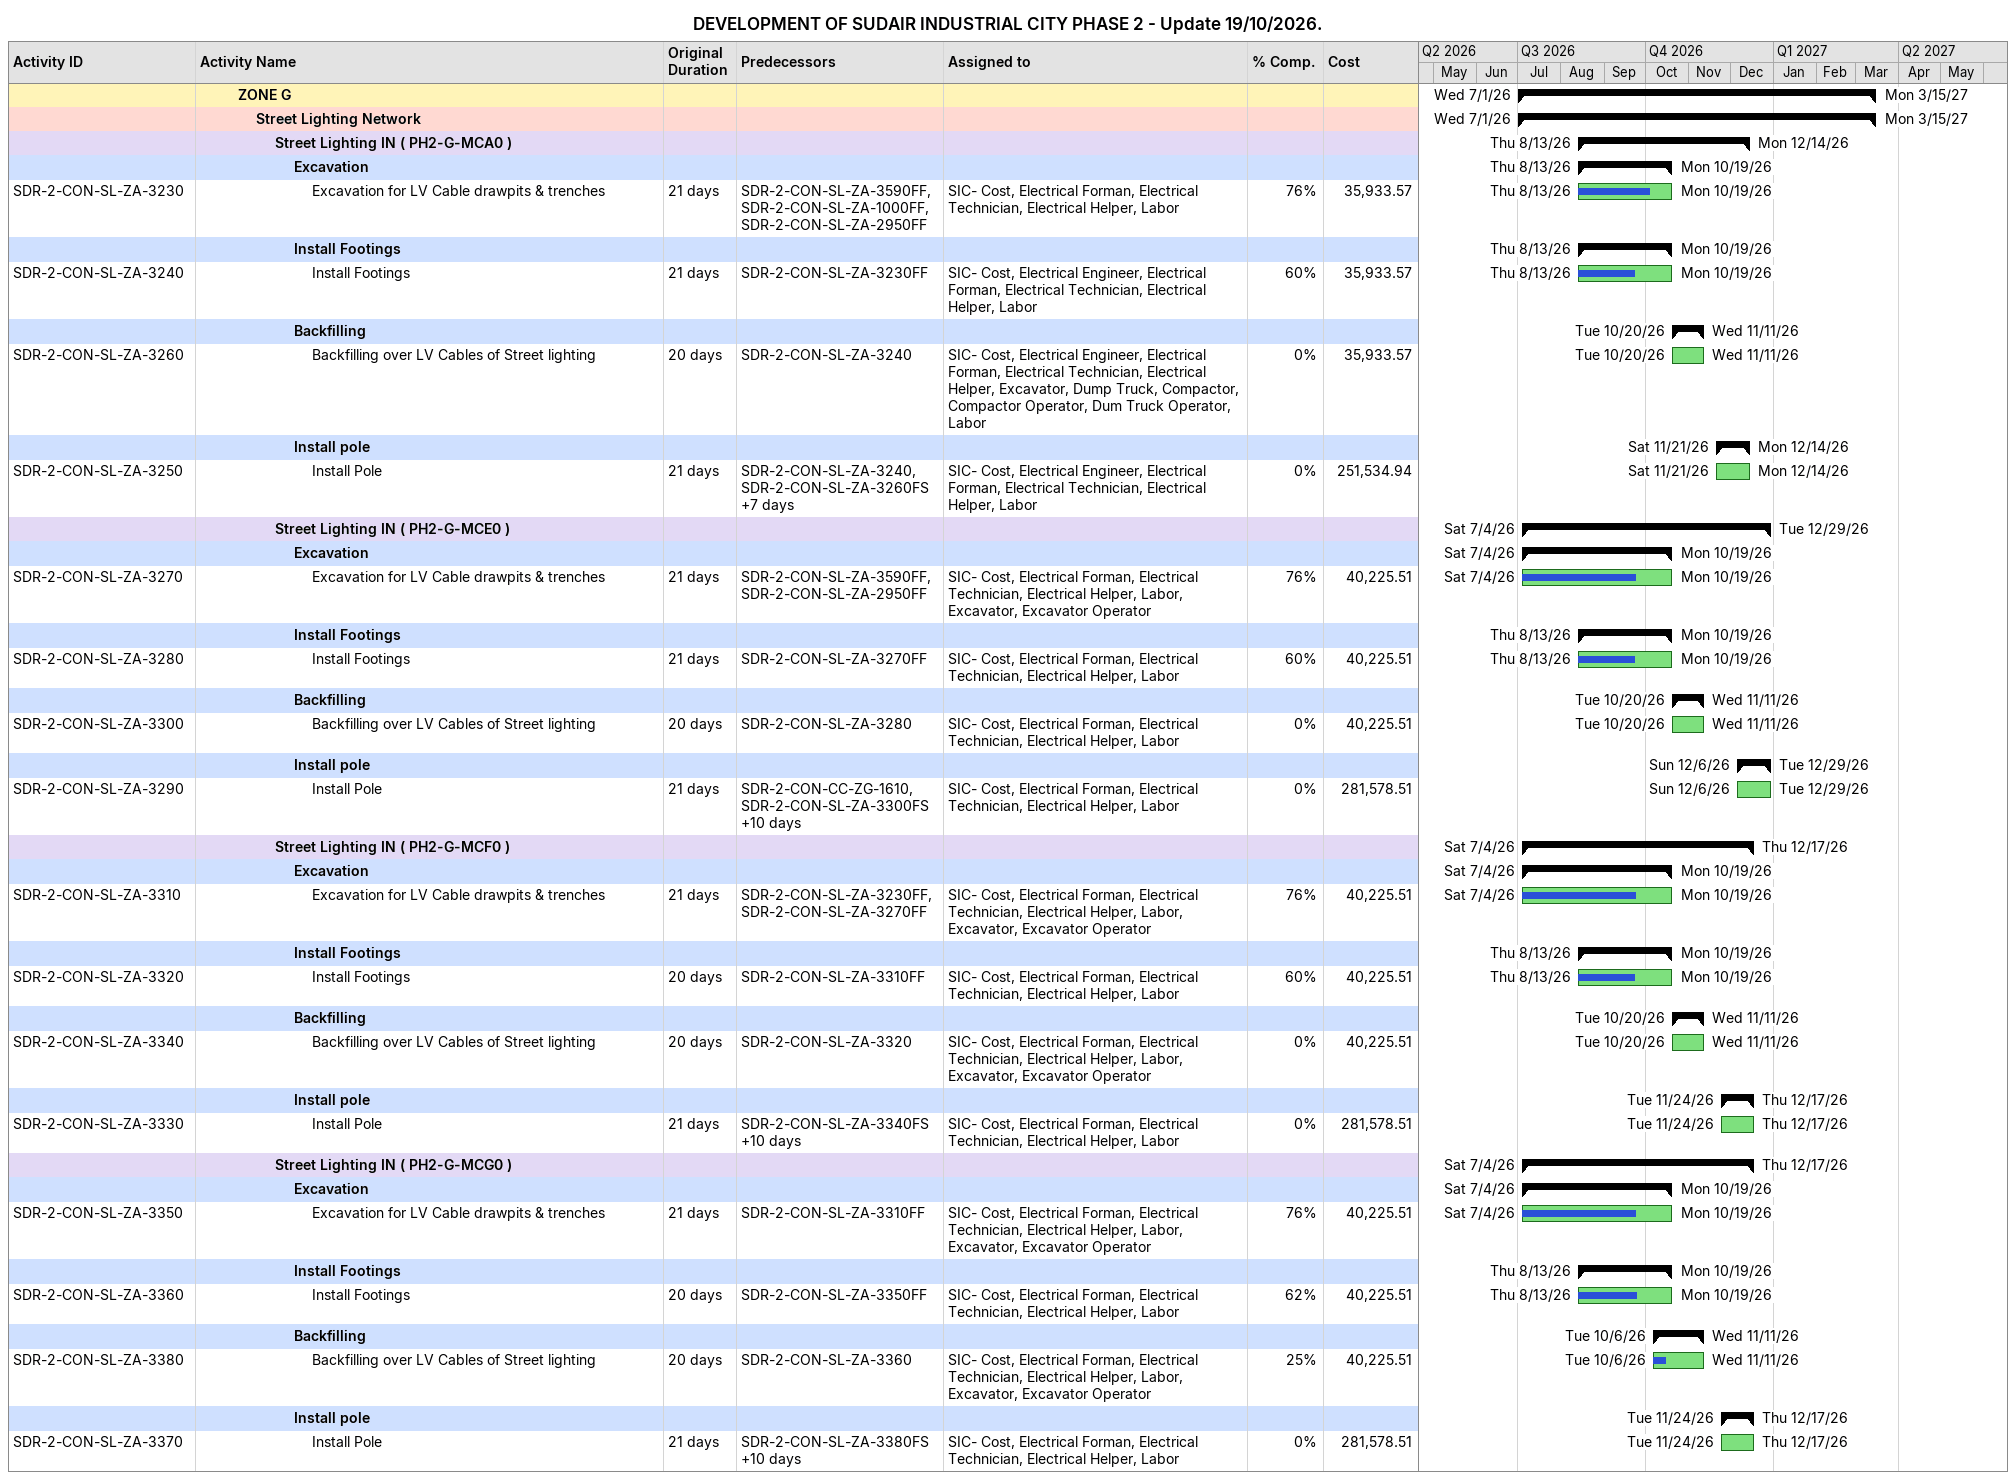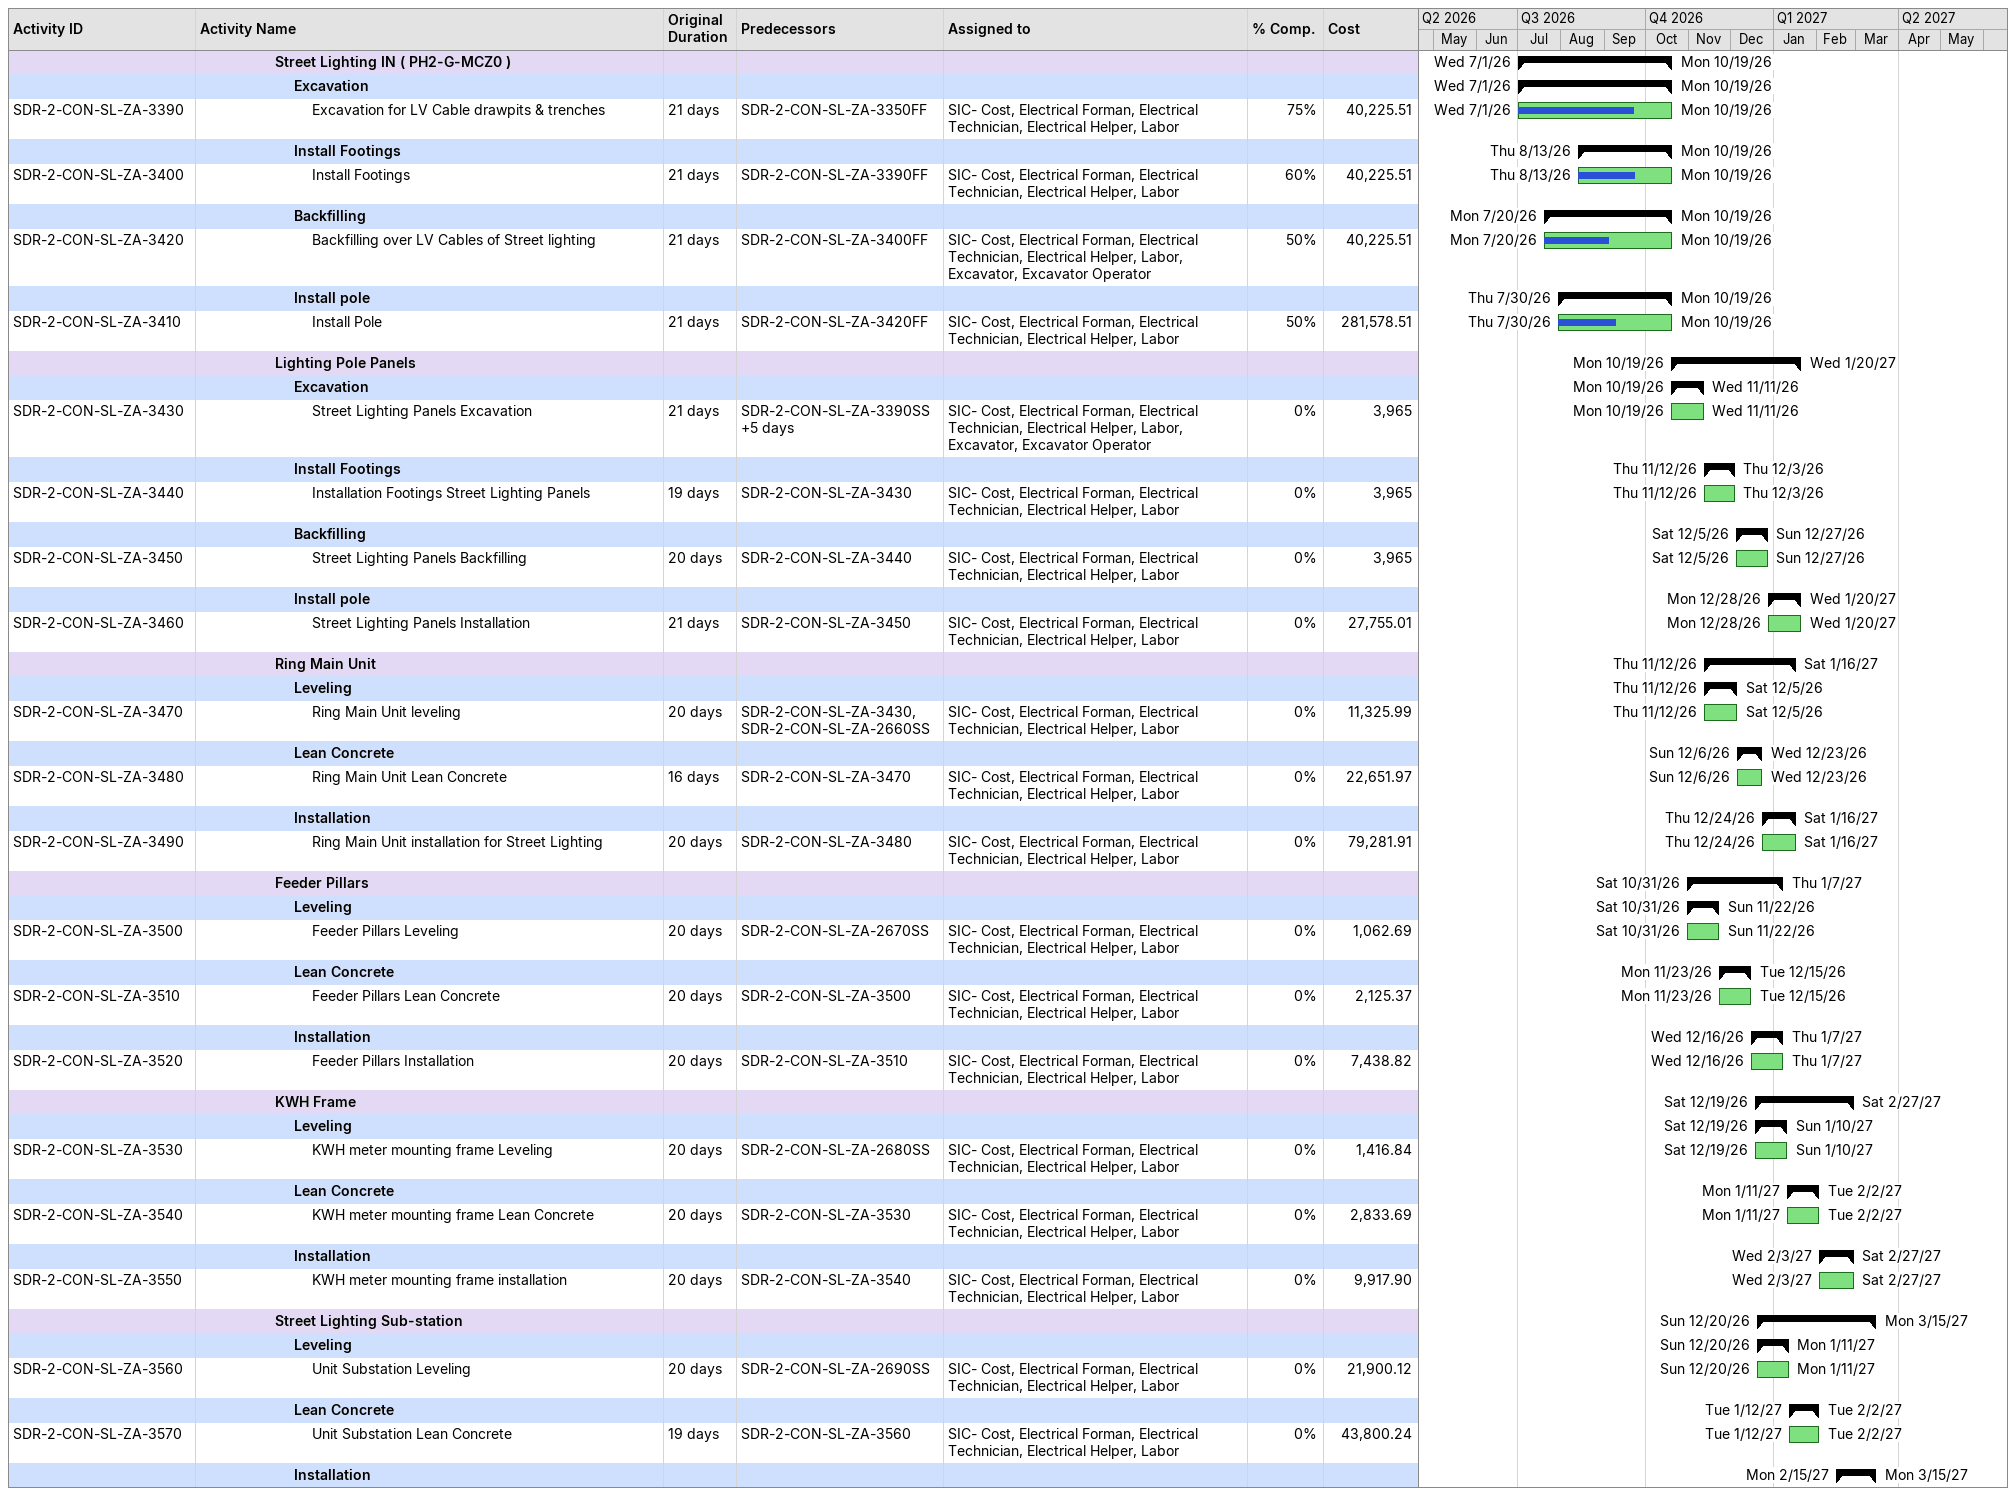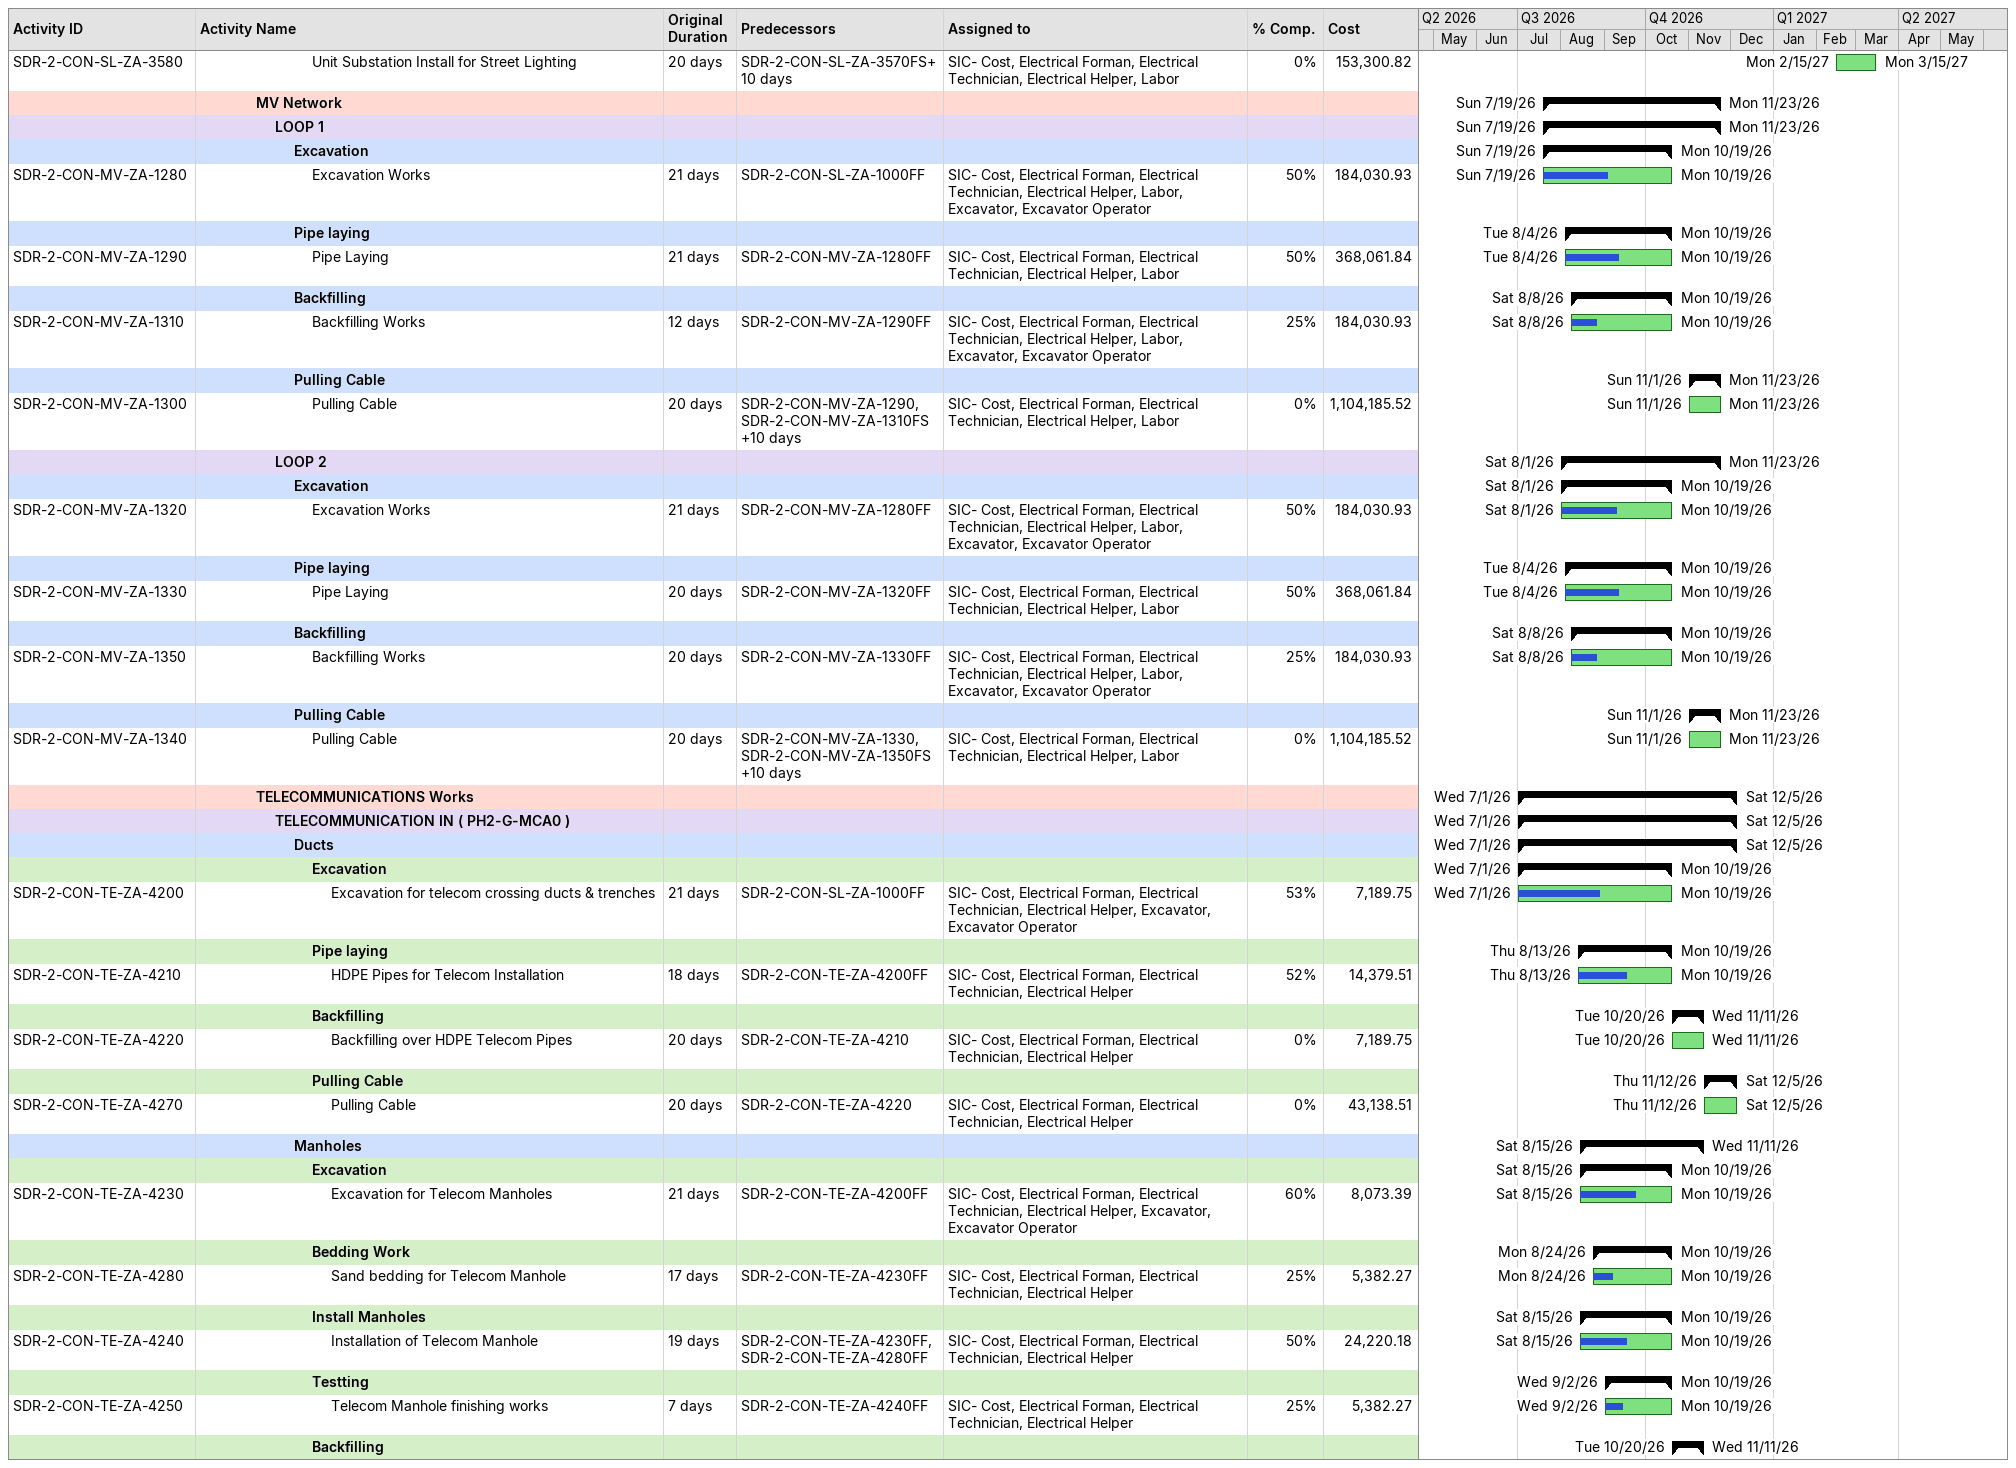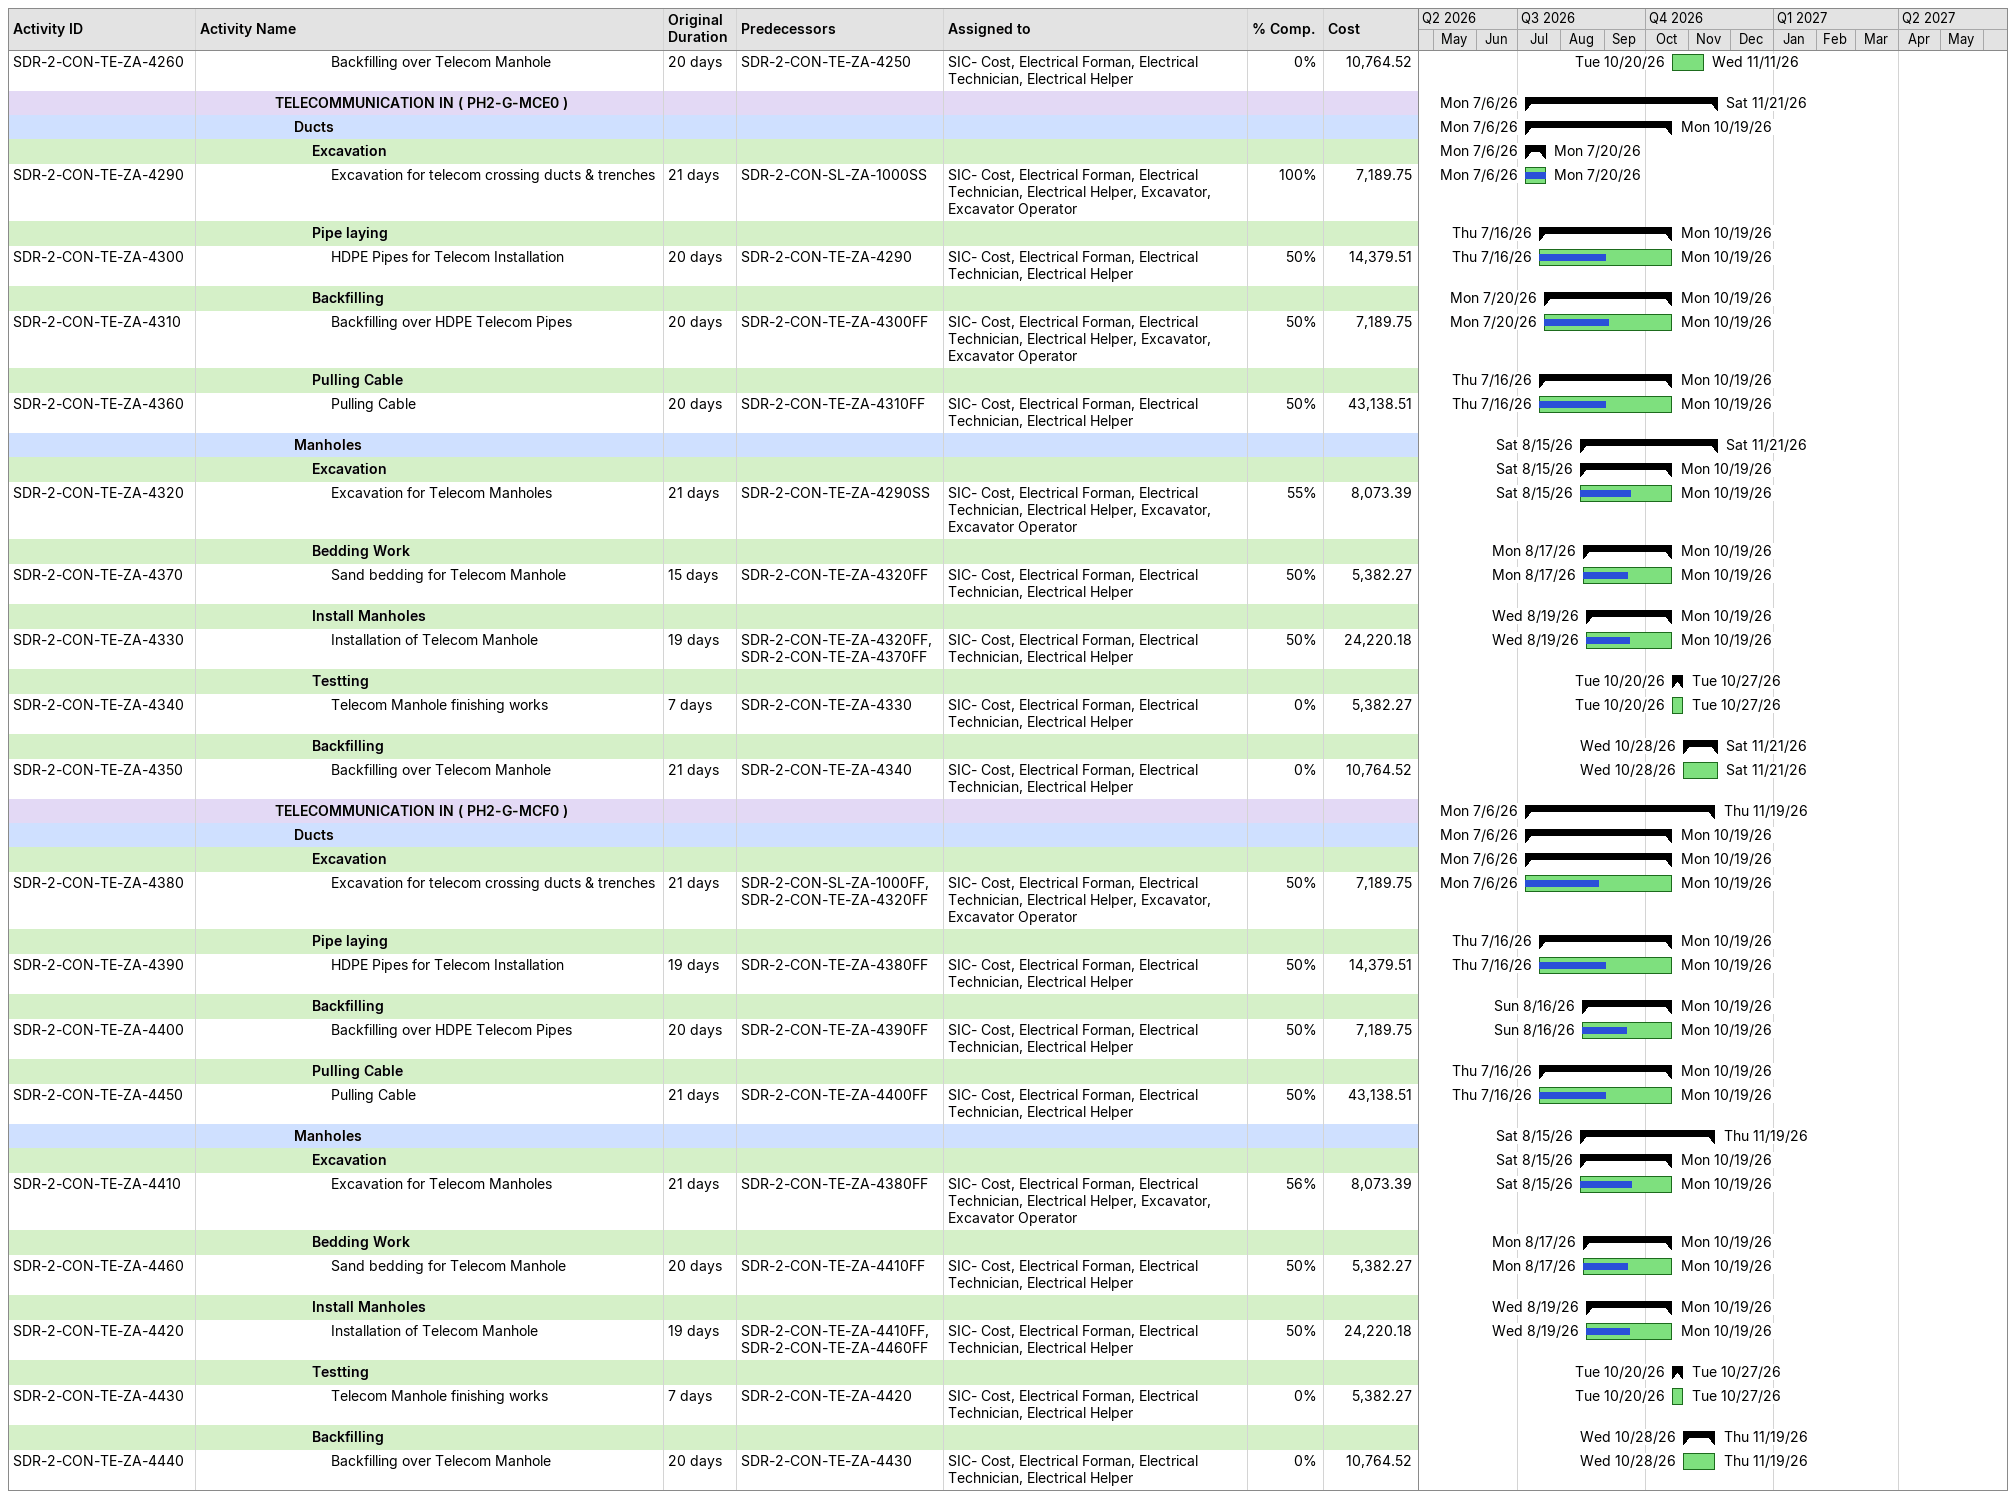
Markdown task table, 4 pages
DEVELOPMENT OF SUDAIR INDUSTRIAL CITY PHASE 2 - Update 19/10/2026.

| ID | Level | Task | Original duration | Start | Finish | Predecessors | Resources | % complete | Cost |
|---|---|---|---|---|---|---|---|---|---|
|  | 3 | **ZONE G** |  | 2026-07-01 | 2027-03-15 |  |  |  |  |
|  | 4 | **Street Lighting Network** |  | 2026-07-01 | 2027-03-15 |  |  |  |  |
|  | 5 | **Street Lighting IN ( PH2-G-MCA0 )** |  | 2026-08-13 | 2026-12-14 |  |  |  |  |
|  | 6 | **Excavation** |  | 2026-08-13 | 2026-10-19 |  |  |  |  |
| SDR-2-CON-SL-ZA-3230 | 7 | Excavation for LV Cable drawpits & trenches | 21d | 2026-08-13 | 2026-10-19 | SDR-2-CON-SL-ZA-3590FF, SDR-2-CON-SL-ZA-1000FF, SDR-2-CON-SL-ZA-2950FF | SIC- Cost, Electrical Forman, Electrical Technician, Electrical Helper, Labor | 76 | 35933.57 |
|  | 6 | **Install Footings** |  | 2026-08-13 | 2026-10-19 |  |  |  |  |
| SDR-2-CON-SL-ZA-3240 | 7 | Install Footings | 21d | 2026-08-13 | 2026-10-19 | SDR-2-CON-SL-ZA-3230FF | SIC- Cost, Electrical Engineer, Electrical Forman, Electrical Technician, Electrical Helper, Labor | 60 | 35933.57 |
|  | 6 | **Backfilling** |  | 2026-10-20 | 2026-11-11 |  |  |  |  |
| SDR-2-CON-SL-ZA-3260 | 7 | Backfilling over LV Cables of Street lighting | 20d | 2026-10-20 | 2026-11-11 | SDR-2-CON-SL-ZA-3240 | SIC- Cost, Electrical Engineer, Electrical Forman, Electrical Technician, Electrical Helper, Excavator, Dump Truck, Compactor, Compactor Operator, Dum Truck Operator, Labor | 0 | 35933.57 |
|  | 6 | **Install pole** |  | 2026-11-21 | 2026-12-14 |  |  |  |  |
| SDR-2-CON-SL-ZA-3250 | 7 | Install Pole | 21d | 2026-11-21 | 2026-12-14 | SDR-2-CON-SL-ZA-3240, SDR-2-CON-SL-ZA-3260FS+7d | SIC- Cost, Electrical Engineer, Electrical Forman, Electrical Technician, Electrical Helper, Labor | 0 | 251534.94 |
|  | 5 | **Street Lighting IN ( PH2-G-MCE0 )** |  | 2026-07-04 | 2026-12-29 |  |  |  |  |
|  | 6 | **Excavation** |  | 2026-07-04 | 2026-10-19 |  |  |  |  |
| SDR-2-CON-SL-ZA-3270 | 7 | Excavation for LV Cable drawpits & trenches | 21d | 2026-07-04 | 2026-10-19 | SDR-2-CON-SL-ZA-3590FF, SDR-2-CON-SL-ZA-2950FF | SIC- Cost, Electrical Forman, Electrical Technician, Electrical Helper, Labor, Excavator, Excavator Operator | 76 | 40225.51 |
|  | 6 | **Install Footings** |  | 2026-08-13 | 2026-10-19 |  |  |  |  |
| SDR-2-CON-SL-ZA-3280 | 7 | Install Footings | 21d | 2026-08-13 | 2026-10-19 | SDR-2-CON-SL-ZA-3270FF | SIC- Cost, Electrical Forman, Electrical Technician, Electrical Helper, Labor | 60 | 40225.51 |
|  | 6 | **Backfilling** |  | 2026-10-20 | 2026-11-11 |  |  |  |  |
| SDR-2-CON-SL-ZA-3300 | 7 | Backfilling over LV Cables of Street lighting | 20d | 2026-10-20 | 2026-11-11 | SDR-2-CON-SL-ZA-3280 | SIC- Cost, Electrical Forman, Electrical Technician, Electrical Helper, Labor | 0 | 40225.51 |
|  | 6 | **Install pole** |  | 2026-12-06 | 2026-12-29 |  |  |  |  |
| SDR-2-CON-SL-ZA-3290 | 7 | Install Pole | 21d | 2026-12-06 | 2026-12-29 | SDR-2-CON-CC-ZG-1610, SDR-2-CON-SL-ZA-3300FS+10d | SIC- Cost, Electrical Forman, Electrical Technician, Electrical Helper, Labor | 0 | 281578.51 |
|  | 5 | **Street Lighting IN ( PH2-G-MCF0 )** |  | 2026-07-04 | 2026-12-17 |  |  |  |  |
|  | 6 | **Excavation** |  | 2026-07-04 | 2026-10-19 |  |  |  |  |
| SDR-2-CON-SL-ZA-3310 | 7 | Excavation for LV Cable drawpits & trenches | 21d | 2026-07-04 | 2026-10-19 | SDR-2-CON-SL-ZA-3230FF, SDR-2-CON-SL-ZA-3270FF | SIC- Cost, Electrical Forman, Electrical Technician, Electrical Helper, Labor, Excavator, Excavator Operator | 76 | 40225.51 |
|  | 6 | **Install Footings** |  | 2026-08-13 | 2026-10-19 |  |  |  |  |
| SDR-2-CON-SL-ZA-3320 | 7 | Install Footings | 20d | 2026-08-13 | 2026-10-19 | SDR-2-CON-SL-ZA-3310FF | SIC- Cost, Electrical Forman, Electrical Technician, Electrical Helper, Labor | 60 | 40225.51 |
|  | 6 | **Backfilling** |  | 2026-10-20 | 2026-11-11 |  |  |  |  |
| SDR-2-CON-SL-ZA-3340 | 7 | Backfilling over LV Cables of Street lighting | 20d | 2026-10-20 | 2026-11-11 | SDR-2-CON-SL-ZA-3320 | SIC- Cost, Electrical Forman, Electrical Technician, Electrical Helper, Labor, Excavator, Excavator Operator | 0 | 40225.51 |
|  | 6 | **Install pole** |  | 2026-11-24 | 2026-12-17 |  |  |  |  |
| SDR-2-CON-SL-ZA-3330 | 7 | Install Pole | 21d | 2026-11-24 | 2026-12-17 | SDR-2-CON-SL-ZA-3340FS+10d | SIC- Cost, Electrical Forman, Electrical Technician, Electrical Helper, Labor | 0 | 281578.51 |
|  | 5 | **Street Lighting IN ( PH2-G-MCG0 )** |  | 2026-07-04 | 2026-12-17 |  |  |  |  |
|  | 6 | **Excavation** |  | 2026-07-04 | 2026-10-19 |  |  |  |  |
| SDR-2-CON-SL-ZA-3350 | 7 | Excavation for LV Cable drawpits & trenches | 21d | 2026-07-04 | 2026-10-19 | SDR-2-CON-SL-ZA-3310FF | SIC- Cost, Electrical Forman, Electrical Technician, Electrical Helper, Labor, Excavator, Excavator Operator | 76 | 40225.51 |
|  | 6 | **Install Footings** |  | 2026-08-13 | 2026-10-19 |  |  |  |  |
| SDR-2-CON-SL-ZA-3360 | 7 | Install Footings | 20d | 2026-08-13 | 2026-10-19 | SDR-2-CON-SL-ZA-3350FF | SIC- Cost, Electrical Forman, Electrical Technician, Electrical Helper, Labor | 62 | 40225.51 |
|  | 6 | **Backfilling** |  | 2026-10-06 | 2026-11-11 |  |  |  |  |
| SDR-2-CON-SL-ZA-3380 | 7 | Backfilling over LV Cables of Street lighting | 20d | 2026-10-06 | 2026-11-11 | SDR-2-CON-SL-ZA-3360 | SIC- Cost, Electrical Forman, Electrical Technician, Electrical Helper, Labor, Excavator, Excavator Operator | 25 | 40225.51 |
|  | 6 | **Install pole** |  | 2026-11-24 | 2026-12-17 |  |  |  |  |
| SDR-2-CON-SL-ZA-3370 | 7 | Install Pole | 21d | 2026-11-24 | 2026-12-17 | SDR-2-CON-SL-ZA-3380FS+10d | SIC- Cost, Electrical Forman, Electrical Technician, Electrical Helper, Labor | 0 | 281578.51 |
|  | 5 | **Street Lighting IN ( PH2-G-MCZ0 )** |  | 2026-07-01 | 2026-10-19 |  |  |  |  |
|  | 6 | **Excavation** |  | 2026-07-01 | 2026-10-19 |  |  |  |  |
| SDR-2-CON-SL-ZA-3390 | 7 | Excavation for LV Cable drawpits & trenches | 21d | 2026-07-01 | 2026-10-19 | SDR-2-CON-SL-ZA-3350FF | SIC- Cost, Electrical Forman, Electrical Technician, Electrical Helper, Labor | 75 | 40225.51 |
|  | 6 | **Install Footings** |  | 2026-08-13 | 2026-10-19 |  |  |  |  |
| SDR-2-CON-SL-ZA-3400 | 7 | Install Footings | 21d | 2026-08-13 | 2026-10-19 | SDR-2-CON-SL-ZA-3390FF | SIC- Cost, Electrical Forman, Electrical Technician, Electrical Helper, Labor | 60 | 40225.51 |
|  | 6 | **Backfilling** |  | 2026-07-20 | 2026-10-19 |  |  |  |  |
| SDR-2-CON-SL-ZA-3420 | 7 | Backfilling over LV Cables of Street lighting | 21d | 2026-07-20 | 2026-10-19 | SDR-2-CON-SL-ZA-3400FF | SIC- Cost, Electrical Forman, Electrical Technician, Electrical Helper, Labor, Excavator, Excavator Operator | 50 | 40225.51 |
|  | 6 | **Install pole** |  | 2026-07-30 | 2026-10-19 |  |  |  |  |
| SDR-2-CON-SL-ZA-3410 | 7 | Install Pole | 21d | 2026-07-30 | 2026-10-19 | SDR-2-CON-SL-ZA-3420FF | SIC- Cost, Electrical Forman, Electrical Technician, Electrical Helper, Labor | 50 | 281578.51 |
|  | 5 | **Lighting Pole Panels** |  | 2026-10-19 | 2027-01-20 |  |  |  |  |
|  | 6 | **Excavation** |  | 2026-10-19 | 2026-11-11 |  |  |  |  |
| SDR-2-CON-SL-ZA-3430 | 7 | Street Lighting Panels Excavation | 21d | 2026-10-19 | 2026-11-11 | SDR-2-CON-SL-ZA-3390SS+5d | SIC- Cost, Electrical Forman, Electrical Technician, Electrical Helper, Labor, Excavator, Excavator Operator | 0 | 3965 |
|  | 6 | **Install Footings** |  | 2026-11-12 | 2026-12-03 |  |  |  |  |
| SDR-2-CON-SL-ZA-3440 | 7 | Installation Footings Street Lighting Panels | 19d | 2026-11-12 | 2026-12-03 | SDR-2-CON-SL-ZA-3430 | SIC- Cost, Electrical Forman, Electrical Technician, Electrical Helper, Labor | 0 | 3965 |
|  | 6 | **Backfilling** |  | 2026-12-05 | 2026-12-27 |  |  |  |  |
| SDR-2-CON-SL-ZA-3450 | 7 | Street Lighting Panels Backfilling | 20d | 2026-12-05 | 2026-12-27 | SDR-2-CON-SL-ZA-3440 | SIC- Cost, Electrical Forman, Electrical Technician, Electrical Helper, Labor | 0 | 3965 |
|  | 6 | **Install pole** |  | 2026-12-28 | 2027-01-20 |  |  |  |  |
| SDR-2-CON-SL-ZA-3460 | 7 | Street Lighting Panels Installation | 21d | 2026-12-28 | 2027-01-20 | SDR-2-CON-SL-ZA-3450 | SIC- Cost, Electrical Forman, Electrical Technician, Electrical Helper, Labor | 0 | 27755.01 |
|  | 5 | **Ring Main Unit** |  | 2026-11-12 | 2027-01-16 |  |  |  |  |
|  | 6 | **Leveling** |  | 2026-11-12 | 2026-12-05 |  |  |  |  |
| SDR-2-CON-SL-ZA-3470 | 7 | Ring Main Unit leveling | 20d | 2026-11-12 | 2026-12-05 | SDR-2-CON-SL-ZA-3430, SDR-2-CON-SL-ZA-2660SS | SIC- Cost, Electrical Forman, Electrical Technician, Electrical Helper, Labor | 0 | 11325.99 |
|  | 6 | **Lean Concrete** |  | 2026-12-06 | 2026-12-23 |  |  |  |  |
| SDR-2-CON-SL-ZA-3480 | 7 | Ring Main Unit Lean Concrete | 16d | 2026-12-06 | 2026-12-23 | SDR-2-CON-SL-ZA-3470 | SIC- Cost, Electrical Forman, Electrical Technician, Electrical Helper, Labor | 0 | 22651.97 |
|  | 6 | **Installation** |  | 2026-12-24 | 2027-01-16 |  |  |  |  |
| SDR-2-CON-SL-ZA-3490 | 7 | Ring Main Unit installation for Street Lighting | 20d | 2026-12-24 | 2027-01-16 | SDR-2-CON-SL-ZA-3480 | SIC- Cost, Electrical Forman, Electrical Technician, Electrical Helper, Labor | 0 | 79281.91 |
|  | 5 | **Feeder Pillars** |  | 2026-10-31 | 2027-01-07 |  |  |  |  |
|  | 6 | **Leveling** |  | 2026-10-31 | 2026-11-22 |  |  |  |  |
| SDR-2-CON-SL-ZA-3500 | 7 | Feeder Pillars Leveling | 20d | 2026-10-31 | 2026-11-22 | SDR-2-CON-SL-ZA-2670SS | SIC- Cost, Electrical Forman, Electrical Technician, Electrical Helper, Labor | 0 | 1062.69 |
|  | 6 | **Lean Concrete** |  | 2026-11-23 | 2026-12-15 |  |  |  |  |
| SDR-2-CON-SL-ZA-3510 | 7 | Feeder Pillars Lean Concrete | 20d | 2026-11-23 | 2026-12-15 | SDR-2-CON-SL-ZA-3500 | SIC- Cost, Electrical Forman, Electrical Technician, Electrical Helper, Labor | 0 | 2125.37 |
|  | 6 | **Installation** |  | 2026-12-16 | 2027-01-07 |  |  |  |  |
| SDR-2-CON-SL-ZA-3520 | 7 | Feeder Pillars Installation | 20d | 2026-12-16 | 2027-01-07 | SDR-2-CON-SL-ZA-3510 | SIC- Cost, Electrical Forman, Electrical Technician, Electrical Helper, Labor | 0 | 7438.82 |
|  | 5 | **KWH Frame** |  | 2026-12-19 | 2027-02-27 |  |  |  |  |
|  | 6 | **Leveling** |  | 2026-12-19 | 2027-01-10 |  |  |  |  |
| SDR-2-CON-SL-ZA-3530 | 7 | KWH meter mounting frame Leveling | 20d | 2026-12-19 | 2027-01-10 | SDR-2-CON-SL-ZA-2680SS | SIC- Cost, Electrical Forman, Electrical Technician, Electrical Helper, Labor | 0 | 1416.84 |
|  | 6 | **Lean Concrete** |  | 2027-01-11 | 2027-02-02 |  |  |  |  |
| SDR-2-CON-SL-ZA-3540 | 7 | KWH meter mounting frame Lean Concrete | 20d | 2027-01-11 | 2027-02-02 | SDR-2-CON-SL-ZA-3530 | SIC- Cost, Electrical Forman, Electrical Technician, Electrical Helper, Labor | 0 | 2833.69 |
|  | 6 | **Installation** |  | 2027-02-03 | 2027-02-27 |  |  |  |  |
| SDR-2-CON-SL-ZA-3550 | 7 | KWH meter mounting frame installation | 20d | 2027-02-03 | 2027-02-27 | SDR-2-CON-SL-ZA-3540 | SIC- Cost, Electrical Forman, Electrical Technician, Electrical Helper, Labor | 0 | 9917.90 |
|  | 5 | **Street Lighting Sub-station** |  | 2026-12-20 | 2027-03-15 |  |  |  |  |
|  | 6 | **Leveling** |  | 2026-12-20 | 2027-01-11 |  |  |  |  |
| SDR-2-CON-SL-ZA-3560 | 7 | Unit Substation Leveling | 20d | 2026-12-20 | 2027-01-11 | SDR-2-CON-SL-ZA-2690SS | SIC- Cost, Electrical Forman, Electrical Technician, Electrical Helper, Labor | 0 | 21900.12 |
|  | 6 | **Lean Concrete** |  | 2027-01-12 | 2027-02-02 |  |  |  |  |
| SDR-2-CON-SL-ZA-3570 | 7 | Unit Substation Lean Concrete | 19d | 2027-01-12 | 2027-02-02 | SDR-2-CON-SL-ZA-3560 | SIC- Cost, Electrical Forman, Electrical Technician, Electrical Helper, Labor | 0 | 43800.24 |
|  | 6 | **Installation** |  | 2027-02-15 | 2027-03-15 |  |  |  |  |
| SDR-2-CON-SL-ZA-3580 | 7 | Unit Substation Install for Street Lighting | 20d | 2027-02-15 | 2027-03-15 | SDR-2-CON-SL-ZA-3570FS+10d | SIC- Cost, Electrical Forman, Electrical Technician, Electrical Helper, Labor | 0 | 153300.82 |
|  | 4 | **MV Network** |  | 2026-07-19 | 2026-11-23 |  |  |  |  |
|  | 5 | **LOOP 1** |  | 2026-07-19 | 2026-11-23 |  |  |  |  |
|  | 6 | **Excavation** |  | 2026-07-19 | 2026-10-19 |  |  |  |  |
| SDR-2-CON-MV-ZA-1280 | 7 | Excavation Works | 21d | 2026-07-19 | 2026-10-19 | SDR-2-CON-SL-ZA-1000FF | SIC- Cost, Electrical Forman, Electrical Technician, Electrical Helper, Labor, Excavator, Excavator Operator | 50 | 184030.93 |
|  | 6 | **Pipe laying** |  | 2026-08-04 | 2026-10-19 |  |  |  |  |
| SDR-2-CON-MV-ZA-1290 | 7 | Pipe Laying | 21d | 2026-08-04 | 2026-10-19 | SDR-2-CON-MV-ZA-1280FF | SIC- Cost, Electrical Forman, Electrical Technician, Electrical Helper, Labor | 50 | 368061.84 |
|  | 6 | **Backfilling** |  | 2026-08-08 | 2026-10-19 |  |  |  |  |
| SDR-2-CON-MV-ZA-1310 | 7 | Backfilling Works | 12d | 2026-08-08 | 2026-10-19 | SDR-2-CON-MV-ZA-1290FF | SIC- Cost, Electrical Forman, Electrical Technician, Electrical Helper, Labor, Excavator, Excavator Operator | 25 | 184030.93 |
|  | 6 | **Pulling Cable** |  | 2026-11-01 | 2026-11-23 |  |  |  |  |
| SDR-2-CON-MV-ZA-1300 | 7 | Pulling Cable | 20d | 2026-11-01 | 2026-11-23 | SDR-2-CON-MV-ZA-1290, SDR-2-CON-MV-ZA-1310FS+10d | SIC- Cost, Electrical Forman, Electrical Technician, Electrical Helper, Labor | 0 | 1104185.52 |
|  | 5 | **LOOP 2** |  | 2026-08-01 | 2026-11-23 |  |  |  |  |
|  | 6 | **Excavation** |  | 2026-08-01 | 2026-10-19 |  |  |  |  |
| SDR-2-CON-MV-ZA-1320 | 7 | Excavation Works | 21d | 2026-08-01 | 2026-10-19 | SDR-2-CON-MV-ZA-1280FF | SIC- Cost, Electrical Forman, Electrical Technician, Electrical Helper, Labor, Excavator, Excavator Operator | 50 | 184030.93 |
|  | 6 | **Pipe laying** |  | 2026-08-04 | 2026-10-19 |  |  |  |  |
| SDR-2-CON-MV-ZA-1330 | 7 | Pipe Laying | 20d | 2026-08-04 | 2026-10-19 | SDR-2-CON-MV-ZA-1320FF | SIC- Cost, Electrical Forman, Electrical Technician, Electrical Helper, Labor | 50 | 368061.84 |
|  | 6 | **Backfilling** |  | 2026-08-08 | 2026-10-19 |  |  |  |  |
| SDR-2-CON-MV-ZA-1350 | 7 | Backfilling Works | 20d | 2026-08-08 | 2026-10-19 | SDR-2-CON-MV-ZA-1330FF | SIC- Cost, Electrical Forman, Electrical Technician, Electrical Helper, Labor, Excavator, Excavator Operator | 25 | 184030.93 |
|  | 6 | **Pulling Cable** |  | 2026-11-01 | 2026-11-23 |  |  |  |  |
| SDR-2-CON-MV-ZA-1340 | 7 | Pulling Cable | 20d | 2026-11-01 | 2026-11-23 | SDR-2-CON-MV-ZA-1330, SDR-2-CON-MV-ZA-1350FS+10d | SIC- Cost, Electrical Forman, Electrical Technician, Electrical Helper, Labor | 0 | 1104185.52 |
|  | 4 | **TELECOMMUNICATIONS Works** |  | 2026-07-01 | 2026-12-05 |  |  |  |  |
|  | 5 | **TELECOMMUNICATION IN ( PH2-G-MCA0 )** |  | 2026-07-01 | 2026-12-05 |  |  |  |  |
|  | 6 | **Ducts** |  | 2026-07-01 | 2026-12-05 |  |  |  |  |
|  | 7 | **Excavation** |  | 2026-07-01 | 2026-10-19 |  |  |  |  |
| SDR-2-CON-TE-ZA-4200 | 8 | Excavation for telecom crossing ducts & trenches | 21d | 2026-07-01 | 2026-10-19 | SDR-2-CON-SL-ZA-1000FF | SIC- Cost, Electrical Forman, Electrical Technician, Electrical Helper, Excavator, Excavator Operator | 53 | 7189.75 |
|  | 7 | **Pipe laying** |  | 2026-08-13 | 2026-10-19 |  |  |  |  |
| SDR-2-CON-TE-ZA-4210 | 8 | HDPE Pipes for Telecom Installation | 18d | 2026-08-13 | 2026-10-19 | SDR-2-CON-TE-ZA-4200FF | SIC- Cost, Electrical Forman, Electrical Technician, Electrical Helper | 52 | 14379.51 |
|  | 7 | **Backfilling** |  | 2026-10-20 | 2026-11-11 |  |  |  |  |
| SDR-2-CON-TE-ZA-4220 | 8 | Backfilling over HDPE Telecom Pipes | 20d | 2026-10-20 | 2026-11-11 | SDR-2-CON-TE-ZA-4210 | SIC- Cost, Electrical Forman, Electrical Technician, Electrical Helper | 0 | 7189.75 |
|  | 7 | **Pulling Cable** |  | 2026-11-12 | 2026-12-05 |  |  |  |  |
| SDR-2-CON-TE-ZA-4270 | 8 | Pulling Cable | 20d | 2026-11-12 | 2026-12-05 | SDR-2-CON-TE-ZA-4220 | SIC- Cost, Electrical Forman, Electrical Technician, Electrical Helper | 0 | 43138.51 |
|  | 6 | **Manholes** |  | 2026-08-15 | 2026-11-11 |  |  |  |  |
|  | 7 | **Excavation** |  | 2026-08-15 | 2026-10-19 |  |  |  |  |
| SDR-2-CON-TE-ZA-4230 | 8 | Excavation for Telecom Manholes | 21d | 2026-08-15 | 2026-10-19 | SDR-2-CON-TE-ZA-4200FF | SIC- Cost, Electrical Forman, Electrical Technician, Electrical Helper, Excavator, Excavator Operator | 60 | 8073.39 |
|  | 7 | **Bedding Work** |  | 2026-08-24 | 2026-10-19 |  |  |  |  |
| SDR-2-CON-TE-ZA-4280 | 8 | Sand bedding for Telecom Manhole | 17d | 2026-08-24 | 2026-10-19 | SDR-2-CON-TE-ZA-4230FF | SIC- Cost, Electrical Forman, Electrical Technician, Electrical Helper | 25 | 5382.27 |
|  | 7 | **Install Manholes** |  | 2026-08-15 | 2026-10-19 |  |  |  |  |
| SDR-2-CON-TE-ZA-4240 | 8 | Installation of Telecom Manhole | 19d | 2026-08-15 | 2026-10-19 | SDR-2-CON-TE-ZA-4230FF, SDR-2-CON-TE-ZA-4280FF | SIC- Cost, Electrical Forman, Electrical Technician, Electrical Helper | 50 | 24220.18 |
|  | 7 | **Testting** |  | 2026-09-02 | 2026-10-19 |  |  |  |  |
| SDR-2-CON-TE-ZA-4250 | 8 | Telecom Manhole finishing works | 7d | 2026-09-02 | 2026-10-19 | SDR-2-CON-TE-ZA-4240FF | SIC- Cost, Electrical Forman, Electrical Technician, Electrical Helper | 25 | 5382.27 |
|  | 7 | **Backfilling** |  | 2026-10-20 | 2026-11-11 |  |  |  |  |
| SDR-2-CON-TE-ZA-4260 | 8 | Backfilling over Telecom Manhole | 20d | 2026-10-20 | 2026-11-11 | SDR-2-CON-TE-ZA-4250 | SIC- Cost, Electrical Forman, Electrical Technician, Electrical Helper | 0 | 10764.52 |
|  | 5 | **TELECOMMUNICATION IN ( PH2-G-MCE0 )** |  | 2026-07-06 | 2026-11-21 |  |  |  |  |
|  | 6 | **Ducts** |  | 2026-07-06 | 2026-10-19 |  |  |  |  |
|  | 7 | **Excavation** |  | 2026-07-06 | 2026-07-20 |  |  |  |  |
| SDR-2-CON-TE-ZA-4290 | 8 | Excavation for telecom crossing ducts & trenches | 21d | 2026-07-06 | 2026-07-20 | SDR-2-CON-SL-ZA-1000SS | SIC- Cost, Electrical Forman, Electrical Technician, Electrical Helper, Excavator, Excavator Operator | 100 | 7189.75 |
|  | 7 | **Pipe laying** |  | 2026-07-16 | 2026-10-19 |  |  |  |  |
| SDR-2-CON-TE-ZA-4300 | 8 | HDPE Pipes for Telecom Installation | 20d | 2026-07-16 | 2026-10-19 | SDR-2-CON-TE-ZA-4290 | SIC- Cost, Electrical Forman, Electrical Technician, Electrical Helper | 50 | 14379.51 |
|  | 7 | **Backfilling** |  | 2026-07-20 | 2026-10-19 |  |  |  |  |
| SDR-2-CON-TE-ZA-4310 | 8 | Backfilling over HDPE Telecom Pipes | 20d | 2026-07-20 | 2026-10-19 | SDR-2-CON-TE-ZA-4300FF | SIC- Cost, Electrical Forman, Electrical Technician, Electrical Helper, Excavator, Excavator Operator | 50 | 7189.75 |
|  | 7 | **Pulling Cable** |  | 2026-07-16 | 2026-10-19 |  |  |  |  |
| SDR-2-CON-TE-ZA-4360 | 8 | Pulling Cable | 20d | 2026-07-16 | 2026-10-19 | SDR-2-CON-TE-ZA-4310FF | SIC- Cost, Electrical Forman, Electrical Technician, Electrical Helper | 50 | 43138.51 |
|  | 6 | **Manholes** |  | 2026-08-15 | 2026-11-21 |  |  |  |  |
|  | 7 | **Excavation** |  | 2026-08-15 | 2026-10-19 |  |  |  |  |
| SDR-2-CON-TE-ZA-4320 | 8 | Excavation for Telecom Manholes | 21d | 2026-08-15 | 2026-10-19 | SDR-2-CON-TE-ZA-4290SS | SIC- Cost, Electrical Forman, Electrical Technician, Electrical Helper, Excavator, Excavator Operator | 55 | 8073.39 |
|  | 7 | **Bedding Work** |  | 2026-08-17 | 2026-10-19 |  |  |  |  |
| SDR-2-CON-TE-ZA-4370 | 8 | Sand bedding for Telecom Manhole | 15d | 2026-08-17 | 2026-10-19 | SDR-2-CON-TE-ZA-4320FF | SIC- Cost, Electrical Forman, Electrical Technician, Electrical Helper | 50 | 5382.27 |
|  | 7 | **Install Manholes** |  | 2026-08-19 | 2026-10-19 |  |  |  |  |
| SDR-2-CON-TE-ZA-4330 | 8 | Installation of Telecom Manhole | 19d | 2026-08-19 | 2026-10-19 | SDR-2-CON-TE-ZA-4320FF, SDR-2-CON-TE-ZA-4370FF | SIC- Cost, Electrical Forman, Electrical Technician, Electrical Helper | 50 | 24220.18 |
|  | 7 | **Testting** |  | 2026-10-20 | 2026-10-27 |  |  |  |  |
| SDR-2-CON-TE-ZA-4340 | 8 | Telecom Manhole finishing works | 7d | 2026-10-20 | 2026-10-27 | SDR-2-CON-TE-ZA-4330 | SIC- Cost, Electrical Forman, Electrical Technician, Electrical Helper | 0 | 5382.27 |
|  | 7 | **Backfilling** |  | 2026-10-28 | 2026-11-21 |  |  |  |  |
| SDR-2-CON-TE-ZA-4350 | 8 | Backfilling over Telecom Manhole | 21d | 2026-10-28 | 2026-11-21 | SDR-2-CON-TE-ZA-4340 | SIC- Cost, Electrical Forman, Electrical Technician, Electrical Helper | 0 | 10764.52 |
|  | 5 | **TELECOMMUNICATION IN ( PH2-G-MCF0 )** |  | 2026-07-06 | 2026-11-19 |  |  |  |  |
|  | 6 | **Ducts** |  | 2026-07-06 | 2026-10-19 |  |  |  |  |
|  | 7 | **Excavation** |  | 2026-07-06 | 2026-10-19 |  |  |  |  |
| SDR-2-CON-TE-ZA-4380 | 8 | Excavation for telecom crossing ducts & trenches | 21d | 2026-07-06 | 2026-10-19 | SDR-2-CON-SL-ZA-1000FF, SDR-2-CON-TE-ZA-4320FF | SIC- Cost, Electrical Forman, Electrical Technician, Electrical Helper, Excavator, Excavator Operator | 50 | 7189.75 |
|  | 7 | **Pipe laying** |  | 2026-07-16 | 2026-10-19 |  |  |  |  |
| SDR-2-CON-TE-ZA-4390 | 8 | HDPE Pipes for Telecom Installation | 19d | 2026-07-16 | 2026-10-19 | SDR-2-CON-TE-ZA-4380FF | SIC- Cost, Electrical Forman, Electrical Technician, Electrical Helper | 50 | 14379.51 |
|  | 7 | **Backfilling** |  | 2026-08-16 | 2026-10-19 |  |  |  |  |
| SDR-2-CON-TE-ZA-4400 | 8 | Backfilling over HDPE Telecom Pipes | 20d | 2026-08-16 | 2026-10-19 | SDR-2-CON-TE-ZA-4390FF | SIC- Cost, Electrical Forman, Electrical Technician, Electrical Helper | 50 | 7189.75 |
|  | 7 | **Pulling Cable** |  | 2026-07-16 | 2026-10-19 |  |  |  |  |
| SDR-2-CON-TE-ZA-4450 | 8 | Pulling Cable | 21d | 2026-07-16 | 2026-10-19 | SDR-2-CON-TE-ZA-4400FF | SIC- Cost, Electrical Forman, Electrical Technician, Electrical Helper | 50 | 43138.51 |
|  | 6 | **Manholes** |  | 2026-08-15 | 2026-11-19 |  |  |  |  |
|  | 7 | **Excavation** |  | 2026-08-15 | 2026-10-19 |  |  |  |  |
| SDR-2-CON-TE-ZA-4410 | 8 | Excavation for Telecom Manholes | 21d | 2026-08-15 | 2026-10-19 | SDR-2-CON-TE-ZA-4380FF | SIC- Cost, Electrical Forman, Electrical Technician, Electrical Helper, Excavator, Excavator Operator | 56 | 8073.39 |
|  | 7 | **Bedding Work** |  | 2026-08-17 | 2026-10-19 |  |  |  |  |
| SDR-2-CON-TE-ZA-4460 | 8 | Sand bedding for Telecom Manhole | 20d | 2026-08-17 | 2026-10-19 | SDR-2-CON-TE-ZA-4410FF | SIC- Cost, Electrical Forman, Electrical Technician, Electrical Helper | 50 | 5382.27 |
|  | 7 | **Install Manholes** |  | 2026-08-19 | 2026-10-19 |  |  |  |  |
| SDR-2-CON-TE-ZA-4420 | 8 | Installation of Telecom Manhole | 19d | 2026-08-19 | 2026-10-19 | SDR-2-CON-TE-ZA-4410FF, SDR-2-CON-TE-ZA-4460FF | SIC- Cost, Electrical Forman, Electrical Technician, Electrical Helper | 50 | 24220.18 |
|  | 7 | **Testting** |  | 2026-10-20 | 2026-10-27 |  |  |  |  |
| SDR-2-CON-TE-ZA-4430 | 8 | Telecom Manhole finishing works | 7d | 2026-10-20 | 2026-10-27 | SDR-2-CON-TE-ZA-4420 | SIC- Cost, Electrical Forman, Electrical Technician, Electrical Helper | 0 | 5382.27 |
|  | 7 | **Backfilling** |  | 2026-10-28 | 2026-11-19 |  |  |  |  |
| SDR-2-CON-TE-ZA-4440 | 8 | Backfilling over Telecom Manhole | 20d | 2026-10-28 | 2026-11-19 | SDR-2-CON-TE-ZA-4430 | SIC- Cost, Electrical Forman, Electrical Technician, Electrical Helper | 0 | 10764.52 |
